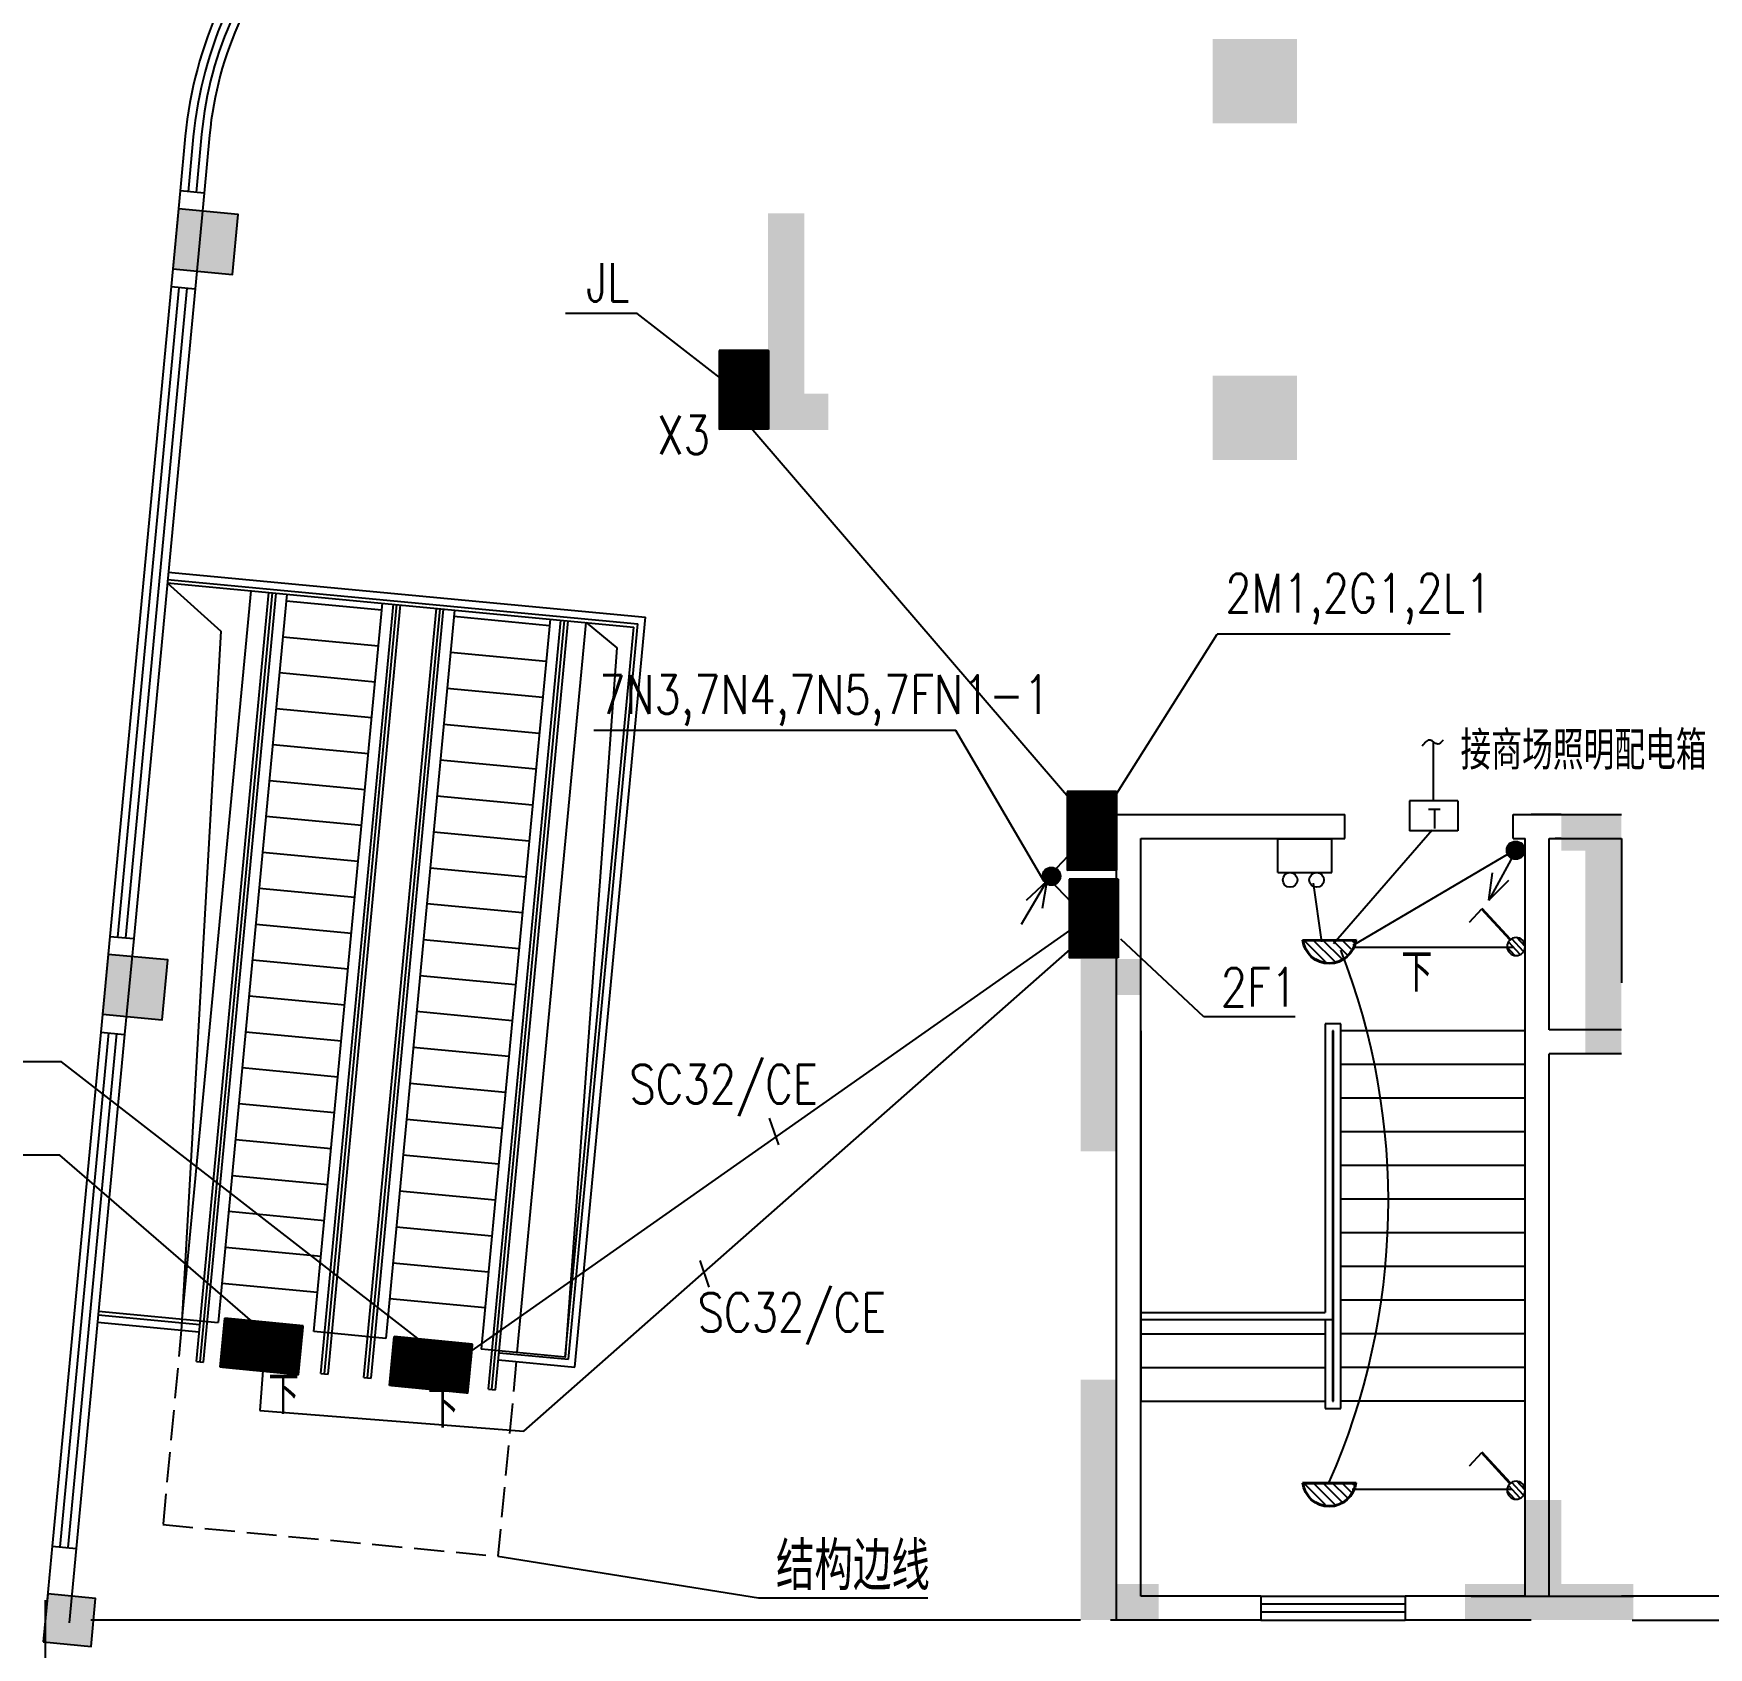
# Model space of a CAD drawing. Extents: x 3476 to 122276, y -94307 to -10307.
# Drawn here: x 22285 to 36223, y -80120 to -66696 of the extents above; entities that cross this region are included whole.
import ezdxf

# ---------------------------------------------------------------- set-up
doc = ezdxf.new("R2010")
doc.units = 0
doc.header["$LTSCALE"] = 1000
doc.header["$MEASUREMENT"] = 0
doc.linetypes.add('DASH', pattern=[0.35, 0.25, -0.1])
doc.layers.get('0').update_dxf_attribs({"linetype": 'CONTINUOUS'})
doc.layers.get('DEFPOINTS').update_dxf_attribs({"linetype": 'CONTINUOUS'})
for name, color, linetype in [('AXIS', 7, 'CONTINUOUS'), ('DJ', 4, 'CONTINUOUS'), ('LVTRY', 7, 'CONTINUOUS'), ('STAIR', 7, 'CONTINUOUS'), ('WALL', 7, 'CONTINUOUS'), ('WINDOW', 7, 'CONTINUOUS'), ('WIRE', 1, 'CONTINUOUS'), ('文字', 7, 'CONTINUOUS'), ('柱', 252, 'CONTINUOUS')]:
    doc.layers.add(name, color=color, linetype=linetype)
doc.styles.add('_HZTXT', font='txt.shx', dxfattribs={"width": 0.8, "bigfont": 'hztxt.shx'})
doc.styles.add('DIM_FONT', font='romanc.shx', dxfattribs={"width": 0.8})
doc.styles.add('HZ', font='SIMPLEX.shx', dxfattribs={"width": 0.75, "bigfont": 'hztxt.shx'})
doc.styles.add('HZTXT', font='txt.shx', dxfattribs={"width": 0.5, "bigfont": 'hztxt.shx'})
doc.dimstyles.new('S100', dxfattribs={"dimtxt": 280, "dimasz": 150, "dimexe": 150, "dimexo": 150, "dimgap": 100, "dimtad": 1, "dimdec": 0, "dimzin": 0, "dimdsep": 46, "dimtxsty": 'DIM_FONT', "dimblk": '_DIMX', "dimblk1": 'ARCHTICK', "dimblk2": 'ARCHTICK', "dimsah": 1, "dimcen": 0.09, "dimdle": 150, "dimclrt": 7, "dimadec": 0, "dimazin": 0, "dimtfac": 1, "dimtdec": 0, "dimtix": 1, "dimtmove": 2, "dimatfit": 3, "dimldrblk": 'ARCHTICK', "dimfxl": 0, "dimtolj": 1, "dimtzin": 0, "dimarcsym": 0})

# ---------------------------------------------------------------- blocks, each defined once
blk = doc.blocks.new('_ARCHTICK')
at = {"color": 0, "linetype": 'ByBlock', "const_width": 0.15}
blk.add_lwpolyline([(-0.5, -0.5), (0.5, 0.5)], dxfattribs=at)
blk = doc.blocks.new('*D879')
at = {"color": 0, "linetype": 'ByBlock'}
for p, q in [((19570, -101289), (19570, -105454)), ((22382, -101293), (22382, -105454)), ((22532, -105304), (19420, -105304))]:
    blk.add_line(p, q, dxfattribs=at)
at = {"layer": 'DEFPOINTS', "color": 0, "linetype": 'ByBlock'}
for p in [(19570, -101139), (22382, -101143), (19570, -105304)]:
    blk.add_point(p, dxfattribs=at)
at = {"color": 0, "linetype": 'ByBlock', "xscale": 150, "yscale": 150, "zscale": 150, "rotation": 180}
blk.add_blockref('_ARCHTICK', (19570, -105304), dxfattribs=at)
at = {"color": 0, "linetype": 'ByBlock', "xscale": 150, "yscale": 150, "zscale": 150}
blk.add_blockref('_ARCHTICK', (22382, -105304), dxfattribs=at)
at = {"color": 7, "linetype": 'ByBlock', "insert": (20976, -105064), "char_height": 280, "attachment_point": 5, "style": 'DIM_FONT'}
blk.add_mtext('\\A1;2812', dxfattribs=at)
blk = doc.blocks.new('_DIMX')
blk.add_line((-150, 0), (150, 0))
at = {"const_width": 50}
blk.add_lwpolyline([(-70, -70), (70, 70)], dxfattribs=at)
blk = doc.blocks.new('*X743')
at = {"color": 0}
for p, q in [((42.1112, 32.9931), (42.3612, 33.2431)), ((42.1113, 32.9949), (42.3594, 33.2431)), ((42.1113, 32.9967), (42.3577, 33.2431)), ((42.1113, 32.9984), (42.3559, 33.2431)), ((42.1113, 33.0002), (42.3541, 33.2431)), ((42.1113, 33.002), (42.3524, 33.2431)), ((42.1113, 33.0037), (42.3506, 33.2431)), ((42.1113, 33.0055), (42.3488, 33.2431)), ((42.1113, 33.0073), (42.3471, 33.2431)), ((42.1113, 33.009), (42.3453, 33.2431)), ((42.1113, 33.0108), (42.3435, 33.2431)), ((42.1113, 33.0126), (42.3418, 33.2431)), ((42.1113, 33.0143), (42.34, 33.2431)), ((42.1113, 33.0161), (42.3382, 33.2431)), ((42.1113, 33.0179), (42.3365, 33.2431)), ((42.1113, 33.0196), (42.3347, 33.2431)), ((42.1113, 33.0214), (42.3329, 33.2431)), ((42.1113, 33.0232), (42.3312, 33.2431)), ((42.1113, 33.0249), (42.3294, 33.2431)), ((42.1113, 33.0267), (42.3276, 33.2431)), ((42.1113, 33.0285), (42.3259, 33.2431)), ((42.1113, 33.0303), (42.3241, 33.2431)), ((42.1113, 33.032), (42.3223, 33.2431)), ((42.1113, 33.0338), (42.3206, 33.2431)), ((42.1113, 33.0356), (42.3188, 33.2431)), ((42.1113, 33.0373), (42.317, 33.2431)), ((42.1113, 33.0391), (42.3153, 33.2431)), ((42.1113, 33.0409), (42.3135, 33.2431)), ((42.1113, 33.0426), (42.3117, 33.2431)), ((42.1113, 33.0444), (42.31, 33.2431)), ((42.1113, 33.0462), (42.3082, 33.2431)), ((42.1113, 33.0479), (42.3064, 33.2431)), ((42.1113, 33.0497), (42.3046, 33.2431)), ((42.1113, 33.0515), (42.3029, 33.2431)), ((42.1113, 33.0532), (42.3011, 33.2431)), ((42.1113, 33.055), (42.2993, 33.2431)), ((42.1113, 33.0568), (42.2976, 33.2431)), ((42.1113, 33.0585), (42.2958, 33.2431)), ((42.1113, 33.0603), (42.294, 33.2431)), ((42.1113, 33.0621), (42.2923, 33.2431)), ((42.1113, 33.0638), (42.2905, 33.2431)), ((42.1113, 33.0656), (42.2887, 33.2431)), ((42.1113, 33.0674), (42.287, 33.2431)), ((42.1113, 33.0691), (42.2852, 33.2431)), ((42.1113, 33.0709), (42.2834, 33.2431)), ((42.1113, 33.0727), (42.2817, 33.2431)), ((42.1113, 33.0744), (42.2799, 33.2431)), ((42.1113, 33.0762), (42.2781, 33.2431)), ((42.1113, 33.078), (42.2764, 33.2431)), ((42.1113, 33.0797), (42.2746, 33.2431)), ((42.1113, 33.0815), (42.2728, 33.2431)), ((42.1113, 33.0833), (42.2711, 33.2431)), ((42.1113, 33.0851), (42.2693, 33.2431)), ((42.1113, 33.0868), (42.2675, 33.2431)), ((42.1113, 33.0886), (42.2658, 33.2431)), ((42.1113, 33.0904), (42.264, 33.2431)), ((42.1113, 33.0921), (42.2622, 33.2431)), ((42.1113, 33.0939), (42.2605, 33.2431)), ((42.1113, 33.0957), (42.2587, 33.2431)), ((42.1113, 33.0974), (42.2569, 33.2431)), ((42.1113, 33.0992), (42.2552, 33.2431)), ((42.1113, 33.101), (42.2534, 33.2431)), ((42.1113, 33.1027), (42.2516, 33.2431)), ((42.1113, 33.1045), (42.2498, 33.2431)), ((42.1113, 33.1063), (42.2481, 33.2431)), ((42.1113, 33.108), (42.2463, 33.2431)), ((42.1113, 33.1098), (42.2445, 33.2431)), ((42.1113, 33.1116), (42.2428, 33.2431)), ((42.1113, 33.1133), (42.241, 33.2431)), ((42.1113, 33.1151), (42.2392, 33.2431)), ((42.1113, 33.1169), (42.2375, 33.2431)), ((42.1113, 33.1186), (42.2357, 33.2431)), ((42.1113, 33.1204), (42.2339, 33.2431)), ((42.1113, 33.1222), (42.2322, 33.2431)), ((42.1113, 33.1239), (42.2304, 33.2431)), ((42.1113, 33.1257), (42.2286, 33.2431)), ((42.1113, 33.1275), (42.2269, 33.2431)), ((42.1113, 33.1292), (42.2251, 33.2431)), ((42.1113, 33.131), (42.2233, 33.2431)), ((42.1113, 33.1328), (42.2216, 33.2431)), ((42.1113, 33.1346), (42.2198, 33.2431)), ((42.1113, 33.1363), (42.218, 33.2431)), ((42.1113, 33.1381), (42.2163, 33.2431)), ((42.1113, 33.1399), (42.2145, 33.2431)), ((42.1113, 33.1416), (42.2127, 33.2431)), ((42.1113, 33.1434), (42.211, 33.2431)), ((42.1113, 33.1452), (42.2092, 33.2431)), ((42.1113, 33.1469), (42.2074, 33.2431)), ((42.1113, 33.1487), (42.2057, 33.2431)), ((42.1113, 33.1505), (42.2039, 33.2431)), ((42.1113, 33.1522), (42.2021, 33.2431)), ((42.1113, 33.154), (42.2004, 33.2431)), ((42.1113, 33.1558), (42.1986, 33.2431)), ((42.1113, 33.1575), (42.1968, 33.2431)), ((42.1113, 33.1593), (42.195, 33.2431)), ((42.1113, 33.1611), (42.1933, 33.2431)), ((42.1113, 33.1628), (42.1915, 33.2431)), ((42.1113, 33.1646), (42.1897, 33.2431)), ((42.1113, 33.1664), (42.188, 33.2431)), ((42.1113, 33.1681), (42.1862, 33.2431)), ((42.1113, 33.1699), (42.1844, 33.2431)), ((42.1113, 33.1717), (42.1827, 33.2431)), ((42.1113, 33.1734), (42.1809, 33.2431)), ((42.1113, 33.1752), (42.1791, 33.2431)), ((42.1113, 33.177), (42.1774, 33.2431)), ((42.1113, 33.1787), (42.1756, 33.2431)), ((42.1113, 33.1805), (42.1738, 33.2431)), ((42.1113, 33.1823), (42.1721, 33.2431)), ((42.1113, 33.184), (42.1703, 33.2431)), ((42.1113, 33.1858), (42.1685, 33.2431)), ((42.1113, 33.1876), (42.1668, 33.2431)), ((42.1113, 33.1894), (42.165, 33.2431)), ((42.1113, 33.1911), (42.1632, 33.2431)), ((42.1113, 33.1929), (42.1615, 33.2431)), ((42.1113, 33.1947), (42.1597, 33.2431)), ((42.1113, 33.1964), (42.1579, 33.2431)), ((42.1113, 33.1982), (42.1562, 33.2431)), ((42.1113, 33.2), (42.1544, 33.2431)), ((42.1113, 33.2017), (42.1526, 33.2431)), ((42.1113, 33.2035), (42.1509, 33.2431)), ((42.1113, 33.2053), (42.1491, 33.2431)), ((42.1113, 33.207), (42.1473, 33.2431)), ((42.1113, 33.2088), (42.1455, 33.2431)), ((42.1113, 33.2106), (42.1438, 33.2431)), ((42.1113, 33.2123), (42.142, 33.2431)), ((42.1113, 33.2141), (42.1402, 33.2431)), ((42.1113, 33.2159), (42.1385, 33.2431)), ((42.1113, 33.2176), (42.1367, 33.2431)), ((42.1113, 33.2194), (42.1349, 33.2431)), ((42.1113, 33.2212), (42.1332, 33.2431)), ((42.1113, 33.2229), (42.1314, 33.2431)), ((42.1113, 33.2247), (42.1296, 33.2431)), ((42.1113, 33.2265), (42.1279, 33.2431)), ((42.1113, 33.2282), (42.1261, 33.2431)), ((42.1113, 33.23), (42.1243, 33.2431)), ((42.1113, 33.2318), (42.1226, 33.2431)), ((42.1113, 33.2335), (42.1208, 33.2431)), ((42.1113, 33.2353), (42.119, 33.2431)), ((42.1113, 33.2371), (42.1173, 33.2431)), ((42.1113, 33.2388), (42.1155, 33.2431)), ((42.1113, 33.2406), (42.1137, 33.2431)), ((42.1113, 33.2424), (42.112, 33.2431)), ((42.113, 32.9931), (42.363, 33.2431)), ((42.1148, 32.9931), (42.3648, 33.2431)), ((42.1165, 32.9931), (42.3665, 33.2431)), ((42.1183, 32.9931), (42.3683, 33.2431)), ((42.1201, 32.9931), (42.3701, 33.2431)), ((42.1218, 32.9931), (42.3718, 33.2431)), ((42.1236, 32.9931), (42.3736, 33.2431)), ((42.1254, 32.9931), (42.3754, 33.2431)), ((42.1271, 32.9931), (42.3771, 33.2431)), ((42.1289, 32.9931), (42.3789, 33.2431)), ((42.1307, 32.9931), (42.3807, 33.2431)), ((42.1324, 32.9931), (42.3824, 33.2431)), ((42.1342, 32.9931), (42.3842, 33.2431)), ((42.136, 32.9931), (42.386, 33.2431)), ((42.1377, 32.9931), (42.3877, 33.2431)), ((42.1395, 32.9931), (42.3895, 33.2431)), ((42.1413, 32.9931), (42.3913, 33.2431)), ((42.143, 32.9931), (42.393, 33.2431)), ((42.1448, 32.9931), (42.3948, 33.2431)), ((42.1466, 32.9931), (42.3966, 33.2431)), ((42.1483, 32.9931), (42.3983, 33.2431)), ((42.1501, 32.9931), (42.4001, 33.2431)), ((42.1519, 32.9931), (42.4019, 33.2431)), ((42.1536, 32.9931), (42.4036, 33.2431)), ((42.1554, 32.9931), (42.4054, 33.2431)), ((42.1572, 32.9931), (42.4072, 33.2431)), ((42.1589, 32.9931), (42.4089, 33.2431)), ((42.1607, 32.9931), (42.4107, 33.2431)), ((42.1625, 32.9931), (42.4125, 33.2431)), ((42.1643, 32.9931), (42.4143, 33.2431)), ((42.166, 32.9931), (42.416, 33.2431)), ((42.1678, 32.9931), (42.4178, 33.2431)), ((42.1696, 32.9931), (42.4196, 33.2431)), ((42.1713, 32.9931), (42.4213, 33.2431)), ((42.1731, 32.9931), (42.4231, 33.2431)), ((42.1749, 32.9931), (42.4249, 33.2431)), ((42.1766, 32.9931), (42.4266, 33.2431)), ((42.1784, 32.9931), (42.4284, 33.2431)), ((42.1802, 32.9931), (42.4302, 33.2431)), ((42.1819, 32.9931), (42.4319, 33.2431)), ((42.1837, 32.9931), (42.4337, 33.2431)), ((42.1855, 32.9931), (42.4355, 33.2431)), ((42.1872, 32.9931), (42.4372, 33.2431)), ((42.189, 32.9931), (42.439, 33.2431)), ((42.1908, 32.9931), (42.4408, 33.2431)), ((42.1925, 32.9931), (42.4425, 33.2431)), ((42.1943, 32.9931), (42.4443, 33.2431)), ((42.1961, 32.9931), (42.4461, 33.2431)), ((42.1978, 32.9931), (42.4478, 33.2431)), ((42.1996, 32.9931), (42.4496, 33.2431)), ((42.2014, 32.9931), (42.4514, 33.2431)), ((42.2031, 32.9931), (42.4531, 33.2431)), ((42.2049, 32.9931), (42.4549, 33.2431)), ((42.2067, 32.9931), (42.4567, 33.2431)), ((42.2084, 32.9931), (42.4584, 33.2431)), ((42.2102, 32.9931), (42.4602, 33.2431)), ((42.212, 32.9931), (42.462, 33.2431)), ((42.2137, 32.9931), (42.4637, 33.2431)), ((42.2155, 32.9931), (42.4655, 33.2431)), ((42.2173, 32.9931), (42.4673, 33.2431)), ((42.2191, 32.9931), (42.4691, 33.2431)), ((42.2208, 32.9931), (42.4708, 33.2431)), ((42.2226, 32.9931), (42.4726, 33.2431)), ((42.2244, 32.9931), (42.4744, 33.2431)), ((42.2261, 32.9931), (42.4761, 33.2431)), ((42.2279, 32.9931), (42.4779, 33.2431)), ((42.2297, 32.9931), (42.4797, 33.2431)), ((42.2314, 32.9931), (42.4814, 33.2431)), ((42.2332, 32.9931), (42.4832, 33.2431)), ((42.235, 32.9931), (42.485, 33.2431)), ((42.2367, 32.9931), (42.4867, 33.2431)), ((42.2385, 32.9931), (42.4885, 33.2431)), ((42.2403, 32.9931), (42.4903, 33.2431)), ((42.242, 32.9931), (42.492, 33.2431)), ((42.2438, 32.9931), (42.4938, 33.2431)), ((42.2456, 32.9931), (42.4956, 33.2431)), ((42.2473, 32.9931), (42.4973, 33.2431)), ((42.2491, 32.9931), (42.4991, 33.2431)), ((42.2509, 32.9931), (42.5009, 33.2431)), ((42.2526, 32.9931), (42.5026, 33.2431)), ((42.2544, 32.9931), (42.5044, 33.2431)), ((42.2562, 32.9931), (42.5062, 33.2431)), ((42.2579, 32.9931), (42.5079, 33.2431)), ((42.2597, 32.9931), (42.5097, 33.2431)), ((42.2615, 32.9931), (42.5113, 33.2429)), ((42.2632, 32.9931), (42.5113, 33.2411)), ((42.265, 32.9931), (42.5113, 33.2393)), ((42.2668, 32.9931), (42.5113, 33.2376)), ((42.2685, 32.9931), (42.5113, 33.2358)), ((42.2703, 32.9931), (42.5113, 33.234)), ((42.2721, 32.9931), (42.5113, 33.2323)), ((42.2739, 32.9931), (42.5113, 33.2305)), ((42.2756, 32.9931), (42.5113, 33.2287)), ((42.2774, 32.9931), (42.5113, 33.227)), ((42.2792, 32.9931), (42.5113, 33.2252)), ((42.2809, 32.9931), (42.5113, 33.2234)), ((42.2827, 32.9931), (42.5113, 33.2217)), ((42.2845, 32.9931), (42.5113, 33.2199)), ((42.2862, 32.9931), (42.5113, 33.2181)), ((42.288, 32.9931), (42.5113, 33.2164)), ((42.2898, 32.9931), (42.5113, 33.2146)), ((42.2915, 32.9931), (42.5113, 33.2128)), ((42.2933, 32.9931), (42.5113, 33.211)), ((42.2951, 32.9931), (42.5113, 33.2093)), ((42.2968, 32.9931), (42.5113, 33.2075)), ((42.2986, 32.9931), (42.5113, 33.2057)), ((42.3004, 32.9931), (42.5113, 33.204)), ((42.3021, 32.9931), (42.5113, 33.2022)), ((42.3039, 32.9931), (42.5113, 33.2004)), ((42.3057, 32.9931), (42.5113, 33.1987)), ((42.3074, 32.9931), (42.5113, 33.1969)), ((42.3092, 32.9931), (42.5113, 33.1951)), ((42.311, 32.9931), (42.5113, 33.1934)), ((42.3127, 32.9931), (42.5113, 33.1916)), ((42.3145, 32.9931), (42.5113, 33.1898)), ((42.3163, 32.9931), (42.5113, 33.1881)), ((42.318, 32.9931), (42.5113, 33.1863)), ((42.3198, 32.9931), (42.5113, 33.1845)), ((42.3216, 32.9931), (42.5113, 33.1828)), ((42.3233, 32.9931), (42.5113, 33.181)), ((42.3251, 32.9931), (42.5113, 33.1792)), ((42.3269, 32.9931), (42.5113, 33.1775)), ((42.3287, 32.9931), (42.5113, 33.1757)), ((42.3304, 32.9931), (42.5113, 33.1739)), ((42.3322, 32.9931), (42.5113, 33.1722)), ((42.334, 32.9931), (42.5113, 33.1704)), ((42.3357, 32.9931), (42.5113, 33.1686)), ((42.3375, 32.9931), (42.5113, 33.1669)), ((42.3393, 32.9931), (42.5113, 33.1651)), ((42.341, 32.9931), (42.5113, 33.1633)), ((42.3428, 32.9931), (42.5113, 33.1616)), ((42.3446, 32.9931), (42.5113, 33.1598)), ((42.3463, 32.9931), (42.5113, 33.158)), ((42.3481, 32.9931), (42.5113, 33.1562)), ((42.3499, 32.9931), (42.5113, 33.1545)), ((42.3516, 32.9931), (42.5113, 33.1527)), ((42.3534, 32.9931), (42.5113, 33.1509)), ((42.3552, 32.9931), (42.5113, 33.1492)), ((42.3569, 32.9931), (42.5113, 33.1474)), ((42.3587, 32.9931), (42.5113, 33.1456)), ((42.3605, 32.9931), (42.5113, 33.1439)), ((42.3622, 32.9931), (42.5113, 33.1421)), ((42.364, 32.9931), (42.5113, 33.1403)), ((42.3658, 32.9931), (42.5113, 33.1386)), ((42.3675, 32.9931), (42.5113, 33.1368)), ((42.3693, 32.9931), (42.5113, 33.135)), ((42.3711, 32.9931), (42.5113, 33.1333)), ((42.3728, 32.9931), (42.5113, 33.1315)), ((42.3746, 32.9931), (42.5113, 33.1297)), ((42.3764, 32.9931), (42.5113, 33.128)), ((42.3782, 32.9931), (42.5113, 33.1262)), ((42.3799, 32.9931), (42.5113, 33.1244)), ((42.3817, 32.9931), (42.5113, 33.1227)), ((42.3835, 32.9931), (42.5113, 33.1209)), ((42.3852, 32.9931), (42.5113, 33.1191)), ((42.387, 32.9931), (42.5113, 33.1174)), ((42.3888, 32.9931), (42.5113, 33.1156)), ((42.3905, 32.9931), (42.5113, 33.1138)), ((42.3923, 32.9931), (42.5113, 33.1121)), ((42.3941, 32.9931), (42.5113, 33.1103)), ((42.3958, 32.9931), (42.5113, 33.1085)), ((42.3976, 32.9931), (42.5113, 33.1068)), ((42.3994, 32.9931), (42.5113, 33.105)), ((42.4011, 32.9931), (42.5113, 33.1032)), ((42.4029, 32.9931), (42.5113, 33.1014)), ((42.4047, 32.9931), (42.5113, 33.0997)), ((42.4064, 32.9931), (42.5113, 33.0979)), ((42.4082, 32.9931), (42.5113, 33.0961)), ((42.41, 32.9931), (42.5113, 33.0944)), ((42.4117, 32.9931), (42.5113, 33.0926)), ((42.4135, 32.9931), (42.5113, 33.0908)), ((42.4153, 32.9931), (42.5113, 33.0891)), ((42.417, 32.9931), (42.5113, 33.0873)), ((42.4188, 32.9931), (42.5113, 33.0855)), ((42.4206, 32.9931), (42.5113, 33.0838)), ((42.4223, 32.9931), (42.5113, 33.082)), ((42.4241, 32.9931), (42.5113, 33.0802)), ((42.4259, 32.9931), (42.5113, 33.0785)), ((42.4276, 32.9931), (42.5113, 33.0767)), ((42.4294, 32.9931), (42.5113, 33.0749)), ((42.4312, 32.9931), (42.5113, 33.0732)), ((42.433, 32.9931), (42.5113, 33.0714)), ((42.4347, 32.9931), (42.5113, 33.0696)), ((42.4365, 32.9931), (42.5113, 33.0679)), ((42.4383, 32.9931), (42.5113, 33.0661)), ((42.44, 32.9931), (42.5113, 33.0643)), ((42.4418, 32.9931), (42.5113, 33.0626)), ((42.4436, 32.9931), (42.5113, 33.0608)), ((42.4453, 32.9931), (42.5113, 33.059)), ((42.4471, 32.9931), (42.5113, 33.0573)), ((42.4489, 32.9931), (42.5113, 33.0555)), ((42.4506, 32.9931), (42.5113, 33.0537)), ((42.4524, 32.9931), (42.5113, 33.0519)), ((42.4542, 32.9931), (42.5113, 33.0502)), ((42.4559, 32.9931), (42.5113, 33.0484)), ((42.4577, 32.9931), (42.5113, 33.0466)), ((42.4595, 32.9931), (42.5113, 33.0449)), ((42.4612, 32.9931), (42.5113, 33.0431)), ((42.463, 32.9931), (42.5113, 33.0413)), ((42.4648, 32.9931), (42.5113, 33.0396)), ((42.4665, 32.9931), (42.5113, 33.0378)), ((42.4683, 32.9931), (42.5113, 33.036)), ((42.4701, 32.9931), (42.5113, 33.0343)), ((42.4718, 32.9931), (42.5113, 33.0325)), ((42.4736, 32.9931), (42.5113, 33.0307)), ((42.4754, 32.9931), (42.5113, 33.029)), ((42.4771, 32.9931), (42.5113, 33.0272)), ((42.4789, 32.9931), (42.5113, 33.0254)), ((42.4807, 32.9931), (42.5113, 33.0237)), ((42.4824, 32.9931), (42.5113, 33.0219)), ((42.4842, 32.9931), (42.5113, 33.0201)), ((42.486, 32.9931), (42.5113, 33.0184)), ((42.4878, 32.9931), (42.5113, 33.0166)), ((42.4895, 32.9931), (42.5113, 33.0148)), ((42.4913, 32.9931), (42.5113, 33.0131)), ((42.4931, 32.9931), (42.5113, 33.0113)), ((42.4948, 32.9931), (42.5113, 33.0095)), ((42.4966, 32.9931), (42.5113, 33.0078)), ((42.4984, 32.9931), (42.5113, 33.006)), ((42.5001, 32.9931), (42.5113, 33.0042)), ((42.5019, 32.9931), (42.5113, 33.0025)), ((42.5037, 32.9931), (42.5113, 33.0007)), ((42.5054, 32.9931), (42.5113, 32.9989)), ((42.5072, 32.9931), (42.5113, 32.9971)), ((42.509, 32.9931), (42.5113, 32.9954))]:
    blk.add_line(p, q, dxfattribs=at)
blk = doc.blocks.new('A8')
at = {"layer": 'DJ'}
for p, q in [((390, -308), (1326, -308)), ((390, -308), (390, -893)), ((1326, -308), (1326, -893)), ((390, -893), (1326, -893))]:
    blk.add_line(p, q, dxfattribs=at)
blk.add_solid([(390, -893), (390, -308), (1326, -893), (1326, -308)], dxfattribs=at)
at = {"layer": 'DJ', "xscale": 2340, "yscale": 2340, "zscale": 2340}
blk.add_blockref('*X743', (-98150, -78097), dxfattribs=at)
blk = doc.blocks.new('A$C62A008FA')
at = {"layer": 'DJ'}
blk.add_blockref('A8', (-390, 893), dxfattribs=at)
blk = doc.blocks.new('*X707')
at = {"color": 0}
for p, q in [((-273, -61), (-246, -34)), ((-244, -138), (-140, -34)), ((-198, -198), (-34, -34)), ((-138, -244), (71, -35)), ((-61, -273), (177, -35)), ((41, -277), (283, -36))]:
    blk.add_line(p, q, dxfattribs=at)
blk = doc.blocks.new('K2211')
for p, q in [((-2.94, -0.33), (2.94, -0.35)), ((-2.94, -0.43), (2.94, -0.45))]:
    blk.add_line(p, q)
for radius, start, end in [(2.96, 186.3827, 353.1593), (2.86, 186.615, 352.9271)]:
    blk.add_arc((0, 0), radius, start, end)
at = {"xscale": 0.0098684210526315, "yscale": 0.0098684210526315, "zscale": 0.0098684210526315}
blk.add_blockref('*X707', (0, 0), dxfattribs=at)
blk = doc.blocks.new('吸顶灯')
at = {"layer": 'DJ', "xscale": -76.03200000000001, "yscale": 76.03200000000001, "zscale": 76.03200000000001}
blk.add_blockref('K2211', (-109, 374), dxfattribs=at)
blk = doc.blocks.new('A$C6A941900')
at = {"layer": 'DJ'}
for p, q in [((749, 468), (0, 468)), ((0, 468), (0, 0)), ((749, 468), (749, 0)), ((749, 0), (0, 0))]:
    blk.add_line(p, q, dxfattribs=at)
at = {"layer": 'DJ', "style": 'HZ'}
blk.add_text('T', height=300, dxfattribs=at).set_placement((282, 38))
blk = doc.blocks.new('A$C31044D78')
at = {"layer": 'WIRE', "xscale": 0.5355, "yscale": 0.5355, "zscale": 0.5355}
blk.add_blockref('A$C6A941900', (0, 0), dxfattribs=at)
blk = doc.blocks.new('应急灯')
at = {"layer": 'DJ'}
for p, q in [((-42, 627), (-42, 178)), ((-42, 627), (238, 627)), ((238, 627), (238, 178)), ((-42, 178), (238, 178))]:
    blk.add_line(p, q, dxfattribs=at)
for centre in [(-103, 524), (-103, 304)]:
    blk.add_circle(centre, 61.2, dxfattribs=at)
blk = doc.blocks.new('*X715')
at = {"color": 0}
for p, q in [((-100, 254), (-4, 350)), ((-85, 198), (52, 335)), ((-49, 163), (87, 299)), ((9, 150), (100, 241))]:
    blk.add_line(p, q, dxfattribs=at)
blk = doc.blocks.new('K2361')
for p, q in [((0.63, 1.76), (3.86, 4.99)), ((0.7, 1.68), (3.94, 4.92)), ((3.94, 4.92), (5.24, 3.43))]:
    blk.add_line(p, q)
blk.add_circle((0, 0.99), 0.987)
at = {"xscale": 0.0098684210526315, "yscale": 0.0098684210526315, "zscale": 0.0098684210526315}
blk.add_blockref('*X715', (0, -1.48), dxfattribs=at)
blk = doc.blocks.new('单极开关')
at = {"layer": 'DJ', "xscale": -76.142592, "yscale": 76.142592, "zscale": 76.142592, "rotation": 180.0000000000094}
blk.add_blockref('K2361', (-170, 90), dxfattribs=at)

msp = doc.modelspace()

# ---------------------------------------------------------------- hatches: boundary and pattern name
at = {"layer": '柱'}
h = msp.add_hatch(color=252, dxfattribs=at)
h.paths.add_polyline_path([(44398.2, -66192.3), (44698.2, -66192.3), (44698.2, -67192.3), (43398.2, -67192.3), (43398.2, -66892.3), (44398.2, -66892.3)])
h.paths.add_polyline_path([(28898.2, -60592.3), (28398.2, -60592.3), (28398.2, -63592.3), (28698.2, -63592.3), (28698.2, -60892.3), (28898.2, -60892.3)])
h.paths.add_polyline_path([(28398.2, -68192.3), (28698.2, -68192.3), (28698.2, -69692.3), (28898.2, -69692.3), (28898.2, -69992.3), (28398.2, -69992.3)])
h.paths.add_polyline_path([(34998.2, -73192.3), (35498.2, -73192.3), (35498.2, -75182.3), (35198.2, -75182.3), (35198.2, -73492.3), (34998.2, -73492.3)])
h.paths.add_polyline_path([(30998.2, -77892.3), (31298.2, -77892.3), (31298.2, -79592.3), (31648.2, -79592.3), (31648.2, -79892.3), (30998.2, -79892.3)])
h.paths.add_polyline_path([(31498.2, -74392.3), (30998.2, -74392.3), (30998.2, -75992.3), (31298.2, -75992.3), (31298.2, -74692.3), (31498.2, -74692.3)])
h.paths.add_polyline_path([(34198.2, -79592.3), (34198.2, -79892.3), (35598.2, -79892.3), (35598.2, -79592.3), (34998.2, -79592.3), (34998.2, -78892.3), (34698.2, -78892.3), (34698.2, -79592.3)])
h.paths.add_polyline_path([(40098.2, -78792.3), (40398.2, -78792.3), (40398.2, -80392.3), (40098.2, -80392.3)])
h.paths.add_polyline_path([(32098.2, -67442.3), (32798.2, -67442.3), (32798.2, -66742.3), (32098.2, -66742.3)])
h.paths.add_polyline_path([(32098.2, -70242.3), (32798.2, -70242.3), (32798.2, -69542.3), (32098.2, -69542.3)])
h.paths.add_polyline_path([(31798.2, -60592.3), (32598.2, -60592.3), (32598.2, -61892.3), (32598.2, -62092.3), (32298.2, -62092.3), (32298.2, -60892.3), (31798.2, -60892.3)])
h.paths.add_polyline_path([(40398.2, -73192.3), (40398.2, -73492.3), (38398.2, -73492.3), (38398.2, -73192.3)])
h.paths.add_polyline_path([(37898.2, -70242.3), (38598.2, -70242.3), (38598.2, -69542.3), (37898.2, -69542.3)])
h.paths.add_polyline_path([(37898.2, -67442.3), (38598.2, -67442.3), (38598.2, -66742.3), (37898.2, -66742.3)])
h.paths.add_polyline_path([(43498.2, -71592.3), (43498.2, -71292.3), (42698.2, -71292.3), (42698.2, -73892.3), (43598.2, -73892.3), (43598.2, -73592.3), (42998.2, -73592.3), (42998.2, -71592.3)])
h.paths.add_polyline_path([(42998.2, -71592.3), (42998.2, -73592.3)], flags=16)
h.paths.add_polyline_path([(38198.2, -63192.3), (38498.2, -63192.3), (38498.2, -60592.3), (38198.2, -60592.3)])
h.paths.add_polyline_path([(60098.2, -60592.3), (59298.2, -60592.3), (59298.2, -61892.3), (59298.2, -62092.3), (59598.2, -62092.3), (59598.2, -60892.3), (60098.2, -60892.3)])
h.paths.add_polyline_path([(59798.2, -67442.3), (59098.2, -67442.3), (59098.2, -66742.3), (59798.2, -66742.3)])
h.paths.add_polyline_path([(59798.2, -70242.3), (59098.2, -70242.3), (59098.2, -69542.3), (59798.2, -69542.3)])
h.paths.add_polyline_path([(56898.2, -73192.3), (56398.2, -73192.3), (56398.2, -75182.3), (56698.2, -75182.3), (56698.2, -73492.3), (56898.2, -73492.3)])
h.paths.add_polyline_path([(51798.2, -78792.3), (51498.2, -78792.3), (51498.2, -80392.3), (51798.2, -80392.3)])
h.paths.add_polyline_path([(47498.2, -78392.3), (47198.2, -78392.3), (47198.2, -80392.3), (47498.2, -80392.3)])
h.paths.add_polyline_path([(44398.2, -78392.3), (44698.2, -78392.3), (44698.2, -80392.3), (44398.2, -80392.3)])
h.paths.add_polyline_path([(57698.2, -79592.3), (57698.2, -79892.3), (56298.2, -79892.3), (56298.2, -79592.3), (56898.2, -79592.3), (56898.2, -78892.3), (57198.2, -78892.3), (57198.2, -79592.3)])
h.paths.add_polyline_path([(51498.2, -73192.3), (51498.2, -73492.3), (53498.2, -73492.3), (53498.2, -73192.3)])
h.paths.add_polyline_path([(47498.2, -66192.3), (47198.2, -66192.3), (47198.2, -67192.3), (48498.2, -67192.3), (48498.2, -66892.3), (47498.2, -66892.3)])
h.paths.add_polyline_path([(44598.2, -71592.3), (44598.2, -71292.3), (45398.2, -71292.3), (45398.2, -73892.3), (44498.2, -73892.3), (44498.2, -73592.3), (45098.2, -73592.3), (45098.2, -71592.3)])
h.paths.add_polyline_path([(47298.2, -71592.3), (47298.2, -71292.3), (46498.2, -71292.3), (46498.2, -73892.3), (47398.2, -73892.3), (47398.2, -73592.3), (46798.2, -73592.3), (46798.2, -71592.3)])
h.paths.add_polyline_path([(48898.2, -71592.3), (48898.2, -73592.3)], flags=16)
h.paths.add_polyline_path([(48398.2, -71592.3), (48398.2, -71292.3), (49198.2, -71292.3), (49198.2, -73892.3), (48298.2, -73892.3), (48298.2, -73592.3), (48898.2, -73592.3), (48898.2, -71592.3)])
h.paths.add_polyline_path([(44398.2, -62592.3), (44698.2, -62592.3), (44698.2, -60592.3), (44398.2, -60592.3)])
h.paths.add_polyline_path([(47498.2, -62592.3), (47198.2, -62592.3), (47198.2, -60592.3), (47498.2, -60592.3)])
h.paths.add_polyline_path([(53998.2, -70242.3), (53298.2, -70242.3), (53298.2, -69542.3), (53998.2, -69542.3)])
h.paths.add_polyline_path([(53998.2, -67442.3), (53298.2, -67442.3), (53298.2, -66742.3), (53998.2, -66742.3)])
h.paths.add_polyline_path([(53698.2, -63192.3), (53398.2, -63192.3), (53398.2, -60592.3), (53698.2, -60592.3)])
h.paths.add_polyline_path([(60898.2, -77892.3), (60598.2, -77892.3), (60598.2, -79592.3), (60248.2, -79592.3), (60248.2, -79892.3), (60898.2, -79892.3)])
h.paths.add_polyline_path([(60398.2, -74392.3), (60898.2, -74392.3), (60898.2, -75992.3), (60598.2, -75992.3), (60598.2, -74692.3), (60398.2, -74692.3)])
h.paths.add_polyline_path([(62998.2, -60592.3), (63498.2, -60592.3), (63498.2, -63592.3), (63198.2, -63592.3), (63198.2, -60892.3), (62998.2, -60892.3)])
h.paths.add_polyline_path([(63498.2, -68192.3), (63198.2, -68192.3), (63198.2, -69692.3), (62998.2, -69692.3), (62998.2, -69992.3), (63498.2, -69992.3)])
edge = h.paths.add_edge_path()
edge.add_line((25932.4, -60592.3), (64529, -60592.3))
edge = h.paths.add_edge_path()
edge.add_line((63498.2, -82697.2), (63498.2, -56401.3))
h = msp.add_hatch(color=256, dxfattribs=at)
h.paths.add_polyline_path([(23444.4, -68652.5), (23942.2, -68699.5), (23989.1, -68201.7), (23491.3, -68154.7)])
h.paths.add_polyline_path([(22858.9, -74852.5), (23356.7, -74899.5), (23403.6, -74401.7), (22905.9, -74354.7)])
h.paths.add_polyline_path([(22366.1, -80073), (22764.4, -80110.5), (22801.9, -79712.3), (22403.7, -79674.7)])

# ---------------------------------------------------------------- linework, layer by layer
for p, q in [((23430.3, -68801.4), (22919.9, -74205.4)), ((22986.3, -74211.7), (23496.6, -68807.7)), ((23052.7, -74217.9), (23563, -68814)), ((23629.4, -68820.2), (23119, -74224.2)), ((22844.7, -75001.8), (22441.1, -79276.5)), ((22507.4, -79282.7), (22911.1, -75008.1)), ((22573.8, -79289), (22977.5, -75014.4)), ((23043.8, -75020.6), (22640.2, -79295.3)), ((32498.2, -79692.3), (33698.2, -79692.3)), ((33698.2, -79759), (32498.2, -79759)), ((33698.2, -79825.7), (32498.2, -79825.7)), ((32498.2, -79892.3), (33698.2, -79892.3))]:
    msp.add_line(p, q)
at = {"color": 8}
msp.add_line((30998.2, -79892.3), (22762.1, -79892.3), dxfattribs=at)
at = {"layer": 'DJ'}
for p, q in [((27308.2, -69023.9), (26712.5, -69023.9)), ((28051.8, -69601.6), (27308.2, -69023.9)), ((31155.6, -73243.4), (32135.9, -71690.9)), ((34074.6, -71690.9), (32135.9, -71690.9)), ((29961, -72492.9), (26946.7, -72492.9)), ((30695.9, -73749.9), (29961, -72492.9)), ((34593.9, -73538.9), (34394.7, -73903)), ((34394.7, -73903), (34426.8, -73676.7)), ((30506.4, -74104.4), (30717.8, -73747.4)), ((30717.8, -73747.4), (30545.6, -73906.2)), ((30717.8, -73747.4), (30678, -73972.4)), ((34394.7, -73903), (34561.5, -73738.4)), ((32024.9, -74873.7), (31332.3, -74227.8)), ((32784.8, -74873.7), (32024.9, -74873.7)), ((22518.9, -75248.8), (21227.3, -75248.8)), ((25594.3, -77636.4), (22518.9, -75248.8)), ((28486.8, -75937.9), (28410.3, -75718.3)), ((22504.2, -76023.7), (21227.3, -76023.7)), ((24189.7, -77483.3), (22504.2, -76023.7)), ((27908.4, -77121.6), (27831.9, -76902))]:
    msp.add_line(p, q, dxfattribs=at)
at = {"layer": 'DJ', "const_width": 74.6}
for points in [[(34578.9, -73487.2, 1), (34653.5, -73487.2, 1)], [(30716, -73703.3, 1), (30790.7, -73703.3, 1)]]:
    msp.add_lwpolyline(points, format="xyb", close=True, dxfattribs=at)
at = {"layer": 'DJ'}
for centre in [(34618.6, -73489.6), (30755.8, -73705.7)]:
    msp.add_circle(centre, 74.6, dxfattribs=at)
at = {"layer": 'LVTRY'}
msp.add_line((35498.2, -73392.3), (35498.2, -74592.3), dxfattribs=at)
at = {"layer": 'STAIR'}
for p, q in [((23406.3, -71176.2), (27379, -71551.1)), ((23398.4, -71265.8), (27280.9, -71632.2)), ((23400.7, -71235.9), (27313.6, -71605.2)), ((23523.5, -77389.4), (24095.1, -71331.6)), ((23640.9, -77742.3), (24244.4, -71345.7)), ((23670.8, -77745.1), (24274.3, -71348.5)), ((23700.6, -77747.9), (24304.2, -71351.3)), ((24393.8, -71359.8), (23822.2, -77417.6)), ((24388.6, -71414.5), (25185.1, -71489.7)), ((24618.7, -77492.7), (25190.2, -71434.9)), ((24676.3, -77840), (25279.8, -71443.4)), ((24706.2, -77842.8), (25309.7, -71446.2)), ((24736, -77845.6), (25339.6, -71449)), ((25034.7, -77873.8), (25638.2, -71477.2)), ((25064.6, -77876.6), (25668.1, -71480)), ((25094.4, -77879.4), (25698, -71482.8)), ((25787.6, -71491.3), (25216, -77549.1)), ((26578.9, -71621.2), (25782.4, -71546.1)), ((26584, -71566.4), (26011, -77639.5)), ((26070.1, -77971.5), (26673.6, -71574.9)), ((26100, -77974.3), (26703.5, -71577.7)), ((26129.8, -77977.1), (26733.4, -71580.5)), ((26309.7, -77667.7), (26882.7, -71594.6)), ((26709.3, -77705.3), (27280.9, -71632.2)), ((26736.4, -77723), (27313.6, -71605.2)), ((26790.5, -77788.3), (27379, -71551.1)), ((24360.4, -71713.2), (25156.9, -71788.4)), ((26550.7, -71919.9), (25754.2, -71844.7)), ((24332.2, -72011.9), (25128.7, -72087)), ((26522.5, -72218.5), (25726, -72143.4)), ((24304.1, -72310.6), (25100.5, -72385.7)), ((26494.3, -72517.2), (25697.9, -72442.1)), ((24275.9, -72609.2), (25072.3, -72684.4)), ((26466.1, -72815.9), (25669.7, -72740.7)), ((24247.7, -72907.9), (25044.2, -72983.1)), ((26438, -73114.6), (25641.5, -73039.4)), ((24219.5, -73206.6), (25016, -73281.7)), ((26409.8, -73413.2), (25613.3, -73338.1)), ((24191.3, -73505.3), (24987.8, -73580.4)), ((26381.6, -73711.9), (25585.1, -73636.8)), ((24163.2, -73803.9), (24959.6, -73879.1)), ((26353.4, -74010.6), (25557, -73935.4)), ((24135, -74102.6), (24931.4, -74177.8)), ((26325.2, -74309.3), (25528.8, -74234.1)), ((24106.8, -74401.3), (24903.3, -74476.4)), ((26297.1, -74607.9), (25500.6, -74532.8)), ((24078.6, -74700), (24875.1, -74775.1)), ((26268.9, -74906.6), (25472.4, -74831.5)), ((33163.2, -74932.3), (33033.2, -74932.3)), ((33033.2, -74932.3), (33033.2, -77332.3)), ((33163.2, -78132.3), (33163.2, -74932.3)), ((24050.4, -74998.6), (24846.9, -75073.8)), ((31498.2, -74992.3), (31498.2, -78072.3)), ((33103.2, -74992.3), (33093.2, -74992.3)), ((33093.2, -74992.3), (33093.2, -78072.3)), ((33103.2, -78072.3), (33103.2, -74992.3)), ((34698.2, -74992.3), (33163.2, -74992.3)), ((34698.2, -78072.3), (34698.2, -74992.3)), ((26240.7, -75205.3), (25444.2, -75130.1)), ((24022.2, -75297.3), (24818.7, -75372.4)), ((34698.2, -75272.3), (33163.2, -75272.3)), ((26212.5, -75504), (25416.1, -75428.8)), ((23994.1, -75596), (24790.5, -75671.1)), ((34698.2, -75552.3), (33163.2, -75552.3)), ((26184.3, -75802.6), (25387.9, -75727.5)), ((23965.9, -75894.6), (24762.4, -75969.8)), ((34698.2, -75832.3), (33163.2, -75832.3)), ((26156.2, -76101.3), (25359.7, -76026.2)), ((23937.7, -76193.3), (24734.2, -76268.5)), ((34698.2, -76112.3), (33163.2, -76112.3)), ((26128, -76400), (25331.5, -76324.8)), ((23909.5, -76492), (24706, -76567.1)), ((34698.2, -76392.3), (33163.2, -76392.3)), ((26099.8, -76698.7), (25303.3, -76623.5)), ((23881.3, -76790.7), (24677.8, -76865.8)), ((34698.2, -76672.3), (33163.2, -76672.3)), ((26071.6, -76997.3), (25275.2, -76922.2)), ((34698.2, -76952.3), (33163.2, -76952.3)), ((23853.2, -77089.3), (24649.6, -77164.5)), ((22823.5, -77353.5), (23670, -77433.4)), ((22826.4, -77323.7), (23822.2, -77417.6)), ((26043.4, -77296), (25247, -77220.9)), ((31498.2, -77332.3), (33033.2, -77332.3)), ((34698.2, -77232.3), (33163.2, -77232.3)), ((22817.9, -77413.3), (23664.4, -77493.1)), ((25216, -77549.1), (24618.7, -77492.7)), ((31498.2, -77392.3), (33093.2, -77392.3)), ((33033.2, -77392.3), (33033.2, -78132.3)), ((31498.2, -77512.3), (33033.2, -77512.3)), ((34698.2, -77512.3), (33163.2, -77512.3)), ((23640.9, -77742.3), (23700.6, -77747.9)), ((26153.3, -77728.2), (26790.5, -77788.3)), ((26159, -77668.5), (26736.4, -77723)), ((24676.3, -77840), (24736, -77845.6)), ((25034.7, -77873.8), (25094.4, -77879.4)), ((31498.2, -77792.3), (33033.2, -77792.3)), ((34698.2, -77792.3), (33163.2, -77792.3)), ((26070.1, -77971.5), (26129.8, -77977.1)), ((31498.2, -78072.3), (33033.2, -78072.3)), ((33033.2, -78132.3), (33163.2, -78132.3)), ((33093.2, -78072.3), (33103.2, -78072.3)), ((34698.2, -78072.3), (33163.2, -78072.3))]:
    msp.add_line(p, q, dxfattribs=at)
at = {"layer": 'STAIR', "linetype": 'DASH'}
for p, q in [((23517.9, -77449.4), (23362.4, -79097.1)), ((26302.7, -77742.3), (26150, -79360.1)), ((23362.4, -79097.1), (26150, -79360.1))]:
    msp.add_line(p, q, dxfattribs=at)
at = {"layer": 'STAIR'}
for points in [[(23398.4, -71265.8), (23843.7, -71667.1), (23517.9, -77449.4)], [(26882.7, -71594.6), (27139.5, -71806.6), (26708.3, -77705.3), (26011, -77639.5)]]:
    msp.add_lwpolyline(points, dxfattribs=at)
at = {"layer": 'WALL'}
for p, q in [((23505.4, -68005.4), (23430.3, -68801.4)), ((23704.5, -68024.2), (23505.4, -68005.4)), ((23704.5, -68024.2), (23629.4, -68820.2)), ((23430.3, -68801.4), (23629.4, -68820.2)), ((31298.2, -79892.3), (31298.2, -73192.3)), ((31298.2, -73192.3), (33198.2, -73192.3)), ((33198.2, -73392.3), (33198.2, -73192.3)), ((34598.2, -73192.3), (35498.2, -73192.3)), ((34598.2, -73392.3), (34598.2, -73192.3)), ((34998.2, -73192.3), (34748.2, -73192.3)), ((31498.2, -79692.3), (31498.2, -73392.3)), ((31498.2, -73392.3), (33198.2, -73392.3)), ((34598.2, -73392.3), (34698.2, -73392.3)), ((34698.2, -79692.3), (34698.2, -73392.3)), ((34898.2, -74982.3), (34898.2, -73392.3)), ((34898.2, -73392.3), (35498.2, -73392.3)), ((34998.2, -73392.3), (34948.2, -73392.3)), ((22919.9, -74205.4), (22844.7, -75001.8)), ((22919.9, -74205.4), (23119, -74224.2)), ((23119, -74224.2), (23043.8, -75020.6)), ((35498.2, -74982.3), (34898.2, -74982.3)), ((22844.7, -75001.8), (23043.8, -75020.6)), ((34898.2, -79692.3), (34898.2, -75182.3)), ((35498.2, -75182.3), (34898.2, -75182.3)), ((22441.1, -79276.5), (22382.5, -79896.8)), ((22441.1, -79276.5), (22640.2, -79295.3)), ((22640.2, -79295.3), (22581.6, -79915.6)), ((32498.2, -79692.3), (31498.2, -79692.3)), ((32498.2, -79692.3), (32498.2, -79892.3)), ((34698.2, -79692.3), (33698.2, -79692.3)), ((33698.2, -79692.3), (33698.2, -79892.3)), ((34248.2, -79692.3), (35598.2, -79692.3)), ((36573.2, -79692.3), (35498.2, -79692.3)), ((32498.2, -79892.3), (31248.2, -79892.3)), ((34748.2, -79892.3), (33698.2, -79892.3)), ((35588.2, -79892.3), (36573.2, -79892.3))]:
    msp.add_line(p, q, dxfattribs=at)
at = {"layer": 'WINDOW'}
for p, q in [((23548.4, -67550.2), (23505.4, -68005.4)), ((23614.8, -67556.5), (23571.8, -68011.7)), ((23683.9, -67534), (23638.2, -68017.9)), ((23750.2, -67540.3), (23704.6, -68024.2)), ((26150, -79360.1), (28318.6, -79708.2)), ((28318.6, -79708.2), (29727.2, -79708.2))]:
    msp.add_line(p, q, dxfattribs=at)
for centre, radius in [((26903.5, -67867), 3370), ((26903.5, -67867), 3303.3), ((26737, -67822.3), 3066.7), ((26737, -67822.3), 3000)]:
    msp.add_arc(centre, radius, 155.34713, 174.60531, dxfattribs=at)
at = {"layer": 'WIRE'}
for p, q in [((30933.3, -73092.4), (28184.3, -69896.1)), ((33936.1, -73072.2), (33936.1, -72587.8)), ((33923.6, -73322.3), (33103, -74267.3)), ((30752.1, -73683.8), (30894.6, -73536.4)), ((33265.9, -74279.8), (34562.5, -73516.3)), ((30736.9, -73729.5), (30925.1, -73927.7)), ((32932.4, -73761.6), (33002.3, -74250.2)), ((30905.8, -74157.6), (25803, -77740.9)), ((26366.6, -78319.4), (30935.8, -74292.4)), ((34598.1, -74298), (33266.4, -74298)), ((24196.8, -77779.5), (24168.8, -78150)), ((24168.8, -78150), (26366.6, -78319.4)), ((34588.9, -78807.1), (33257.1, -78807.1))]:
    msp.add_line(p, q, dxfattribs=at)
msp.add_arc((27802.3, -76416.1), 5756.9, 336.15156, 21.35838, dxfattribs=at)
msp.add_spline([(34014.9, -72572.8), (33969.8, -72606.6), (33907.8, -72572.8), (33840.1, -72623.5)], degree=3, dxfattribs=at)
at = {"layer": '柱'}
for points in [[(23444.4, -68652.5), (23942.2, -68699.5), (23989.1, -68201.7), (23491.3, -68154.7)], [(22858.9, -74852.5), (23356.7, -74899.5), (23403.6, -74401.7), (22905.9, -74354.7)], [(22366.1, -80073), (22764.4, -80110.5), (22801.9, -79712.3), (22403.7, -79674.7)]]:
    msp.add_lwpolyline(points, close=True, dxfattribs=at)

# ---------------------------------------------------------------- block references
at = {"layer": 'WIRE', "xscale": 0.7, "yscale": 0.7, "zscale": 0.7}
for p, rotation in [((27992.1, -69331.5), 270), ((30887.9, -73000.4), 270), ((30902.2, -73728.7), 270), ((24529.9, -77445), 174.4067415357958), ((25939.3, -77597.7), 174.4067415357958)]:
    msp.add_blockref('A$C62A008FA', p, dxfattribs=dict(at, rotation=rotation))
at = {"layer": 'WIRE'}
for name, p in [('A$C31044D78', (33736.4, -73327.3)), ('吸顶灯', (33176.3, -74583.4)), ('吸顶灯', (33176.3, -79099.1))]:
    msp.add_blockref(name, p, dxfattribs=at)
for name, p, rotation in [('应急灯', (33265.8, -73632.7), 89.99999999999999), ('单极开关', (34453, -74268.7), 177.789342591437), ('单极开关', (34453, -78790.9), 177.789342591437)]:
    msp.add_blockref(name, p, dxfattribs=dict(at, rotation=rotation))

# ---------------------------------------------------------------- texts
at = {"layer": 'DJ', "style": '_HZTXT', "width": 0.8}
for s, p in [('JL', (26883.3, -68925.4)), ('X3', (27475.6, -70194.6)), ('2M1,2G1,2L1', (32201.8, -71510.6)), ('7N3,7N4,7N5,7FN1-1', (26991.8, -72353.3)), ('接商场照明配电箱', (34159.7, -72818.9)), ('2F1', (32164.1, -74788.4)), ('SC32/CE', (27242.9, -75594.5)), ('SC32/CE', (27811.9, -77492))]:
    msp.add_text(s, height=320, dxfattribs=at).set_placement(p)
at = {"layer": '文字', "style": 'HZTXT', "width": 0.8}
for s, height, p in [('下', 321.4, (33668.1, -74665.7)), ('下', 321.4, (24238.3, -78177.3)), ('下', 321.4, (25566.2, -78292.7)), ('结构边线', 400, (28463.7, -79642.8))]:
    msp.add_text(s, height=height, dxfattribs=at).set_placement(p)

# ---------------------------------------------------------------- dimensions: what is measured, and where the dimension line sits
at = {"layer": 'AXIS'}
dim = msp.add_linear_dim(base=(19570.4, -83737.7), p1=(22382.5, -79576.5), p2=(19570.4, -79572.1), dimstyle='S100', dxfattribs=at)
dim.commit()
dim.dimension.update_dxf_attribs({"geometry": '*D879', "text_midpoint": (20976.5, -83497.7), "insert": (0, 21566.4)})

doc.saveas('drawing.dxf')
